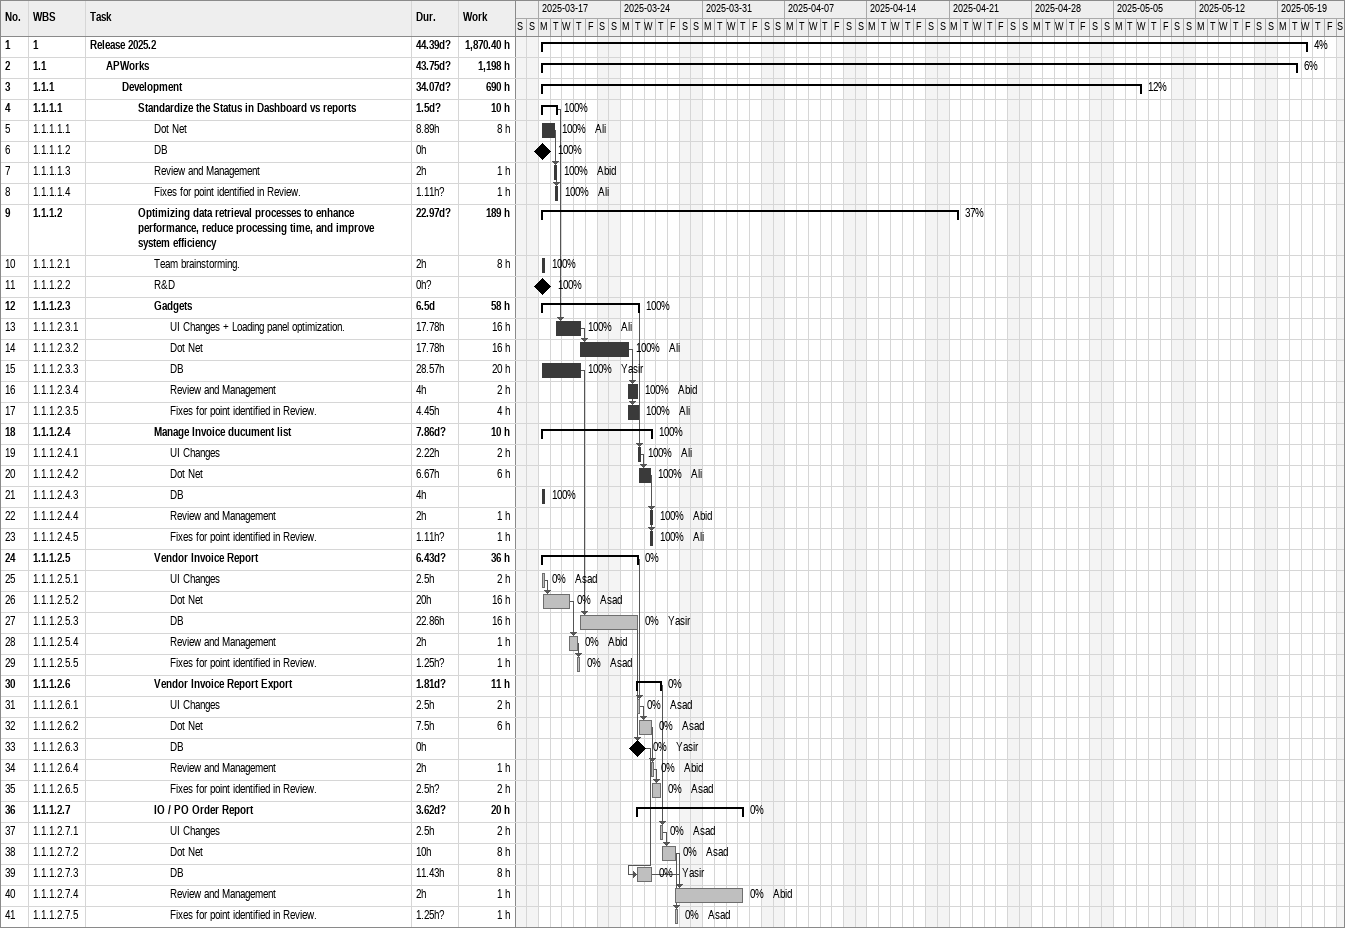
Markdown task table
| ID | WBS | Task | Duration | Start | Finish | Predecessors | Resources | % complete | Work (h) |
|---|---|---|---|---|---|---|---|---|---|
| 1 | 1 | **Release 2025.2** | 44.39d? | 2025-03-17 | 2025-05-21 |  |  | 4 | 1870.40 |
| 2 | 1.1 | **APWorks** | 43.75d? | 2025-03-17 | 2025-05-20 |  |  | 6 | 1198 |
| 3 | 1.1.1 | **Development** | 34.07d? | 2025-03-17 | 2025-05-07 |  |  | 12 | 690 |
| 4 | 1.1.1.1 | **Standardize the Status in Dashboard vs reports** | 1.5d? | 2025-03-17 | 2025-03-18 |  |  | 100 | 10 |
| 5 | 1.1.1.1.1 | Dot Net | 8.89h | 2025-03-17 | 2025-03-18 |  | Ali | 100 | 8 |
| 6 | 1.1.1.1.2 | DB | 0h | 2025-03-17 | 2025-03-17 |  |  | 100 |  |
| 7 | 1.1.1.1.3 | Review and Management | 2h | 2025-03-18 | 2025-03-18 | 5 | Abid | 100 | 1 |
| 8 | 1.1.1.1.4 | Fixes for point identified in Review. | 1.11h? | 2025-03-18 | 2025-03-18 | 7 | Ali | 100 | 1 |
| 9 | 1.1.1.2 | **Optimizing data retrieval processes to enhance performance, reduce processing time, and improve system efficiency** | 22.97d? | 2025-03-17 | 2025-04-21 |  |  | 37 | 189 |
| 10 | 1.1.1.2.1 | Team brainstorming. | 2h | 2025-03-17 | 2025-03-17 |  |  | 100 | 8 |
| 11 | 1.1.1.2.2 | R&D | 0h? | 2025-03-17 | 2025-03-17 |  |  | 100 |  |
| 12 | 1.1.1.2.3 | **Gadgets** | 6.5d | 2025-03-17 | 2025-03-25 |  |  | 100 | 58 |
| 13 | 1.1.1.2.3.1 | UI Changes + Loading panel optimization. | 17.78h | 2025-03-18 | 2025-03-20 | 4 | Ali | 100 | 16 |
| 14 | 1.1.1.2.3.2 | Dot Net | 17.78h | 2025-03-20 | 2025-03-24 | 13 | Ali | 100 | 16 |
| 15 | 1.1.1.2.3.3 | DB | 28.57h | 2025-03-17 | 2025-03-20 |  | Yasir | 100 | 20 |
| 16 | 1.1.1.2.3.4 | Review and Management | 4h | 2025-03-24 | 2025-03-25 | 14 | Abid | 100 | 2 |
| 17 | 1.1.1.2.3.5 | Fixes for point identified in Review. | 4.45h | 2025-03-24 | 2025-03-25 | 14 | Ali | 100 | 4 |
| 18 | 1.1.1.2.4 | **Manage Invoice ducument list** | 7.86d? | 2025-03-17 | 2025-03-26 |  |  | 100 | 10 |
| 19 | 1.1.1.2.4.1 | UI Changes | 2.22h | 2025-03-25 | 2025-03-25 | 12 | Ali | 100 | 2 |
| 20 | 1.1.1.2.4.2 | Dot Net | 6.67h | 2025-03-25 | 2025-03-26 | 19 | Ali | 100 | 6 |
| 21 | 1.1.1.2.4.3 | DB | 4h | 2025-03-17 | 2025-03-17 |  |  | 100 |  |
| 22 | 1.1.1.2.4.4 | Review and Management | 2h | 2025-03-26 | 2025-03-26 | 20 | Abid | 100 | 1 |
| 23 | 1.1.1.2.4.5 | Fixes for point identified in Review. | 1.11h? | 2025-03-26 | 2025-03-26 | 20 | Ali | 100 | 1 |
| 24 | 1.1.1.2.5 | **Vendor Invoice Report** | 6.43d? | 2025-03-17 | 2025-03-25 |  |  | 0 | 36 |
| 25 | 1.1.1.2.5.1 | UI Changes | 2.5h | 2025-03-17 | 2025-03-17 |  | Asad | 0 | 2 |
| 26 | 1.1.1.2.5.2 | Dot Net | 20h | 2025-03-17 | 2025-03-19 | 25 | Asad | 0 | 16 |
| 27 | 1.1.1.2.5.3 | DB | 22.86h | 2025-03-20 | 2025-03-25 | 15 | Yasir | 0 | 16 |
| 28 | 1.1.1.2.5.4 | Review and Management | 2h | 2025-03-19 | 2025-03-20 | 26 | Abid | 0 | 1 |
| 29 | 1.1.1.2.5.5 | Fixes for point identified in Review. | 1.25h? | 2025-03-20 | 2025-03-20 | 28 | Asad | 0 | 1 |
| 30 | 1.1.1.2.6 | **Vendor Invoice Report Export** | 1.81d? | 2025-03-25 | 2025-03-27 |  |  | 0 | 11 |
| 31 | 1.1.1.2.6.1 | UI Changes | 2.5h | 2025-03-25 | 2025-03-25 | 24 | Asad | 0 | 2 |
| 32 | 1.1.1.2.6.2 | Dot Net | 7.5h | 2025-03-25 | 2025-03-26 | 31 | Asad | 0 | 6 |
| 33 | 1.1.1.2.6.3 | DB | 0h | 2025-03-25 | 2025-03-25 | 27 | Yasir | 0 |  |
| 34 | 1.1.1.2.6.4 | Review and Management | 2h | 2025-03-26 | 2025-03-26 | 32 | Abid | 0 | 1 |
| 35 | 1.1.1.2.6.5 | Fixes for point identified in Review. | 2.5h? | 2025-03-26 | 2025-03-27 | 34 | Asad | 0 | 2 |
| 36 | 1.1.1.2.7 | **IO / PO Order Report** | 3.62d? | 2025-03-25 | 2025-04-03 |  |  | 0 | 20 |
| 37 | 1.1.1.2.7.1 | UI Changes | 2.5h | 2025-03-27 | 2025-03-27 | 30 | Asad | 0 | 2 |
| 38 | 1.1.1.2.7.2 | Dot Net | 10h | 2025-03-27 | 2025-03-28 | 37 | Asad | 0 | 8 |
| 39 | 1.1.1.2.7.3 | DB | 11.43h | 2025-03-25 | 2025-03-26 | 33 | Yasir | 0 | 8 |
| 40 | 1.1.1.2.7.4 | Review and Management | 2h | 2025-03-28 | 2025-04-03 | 39, 38 | Abid | 0 | 1 |
| 41 | 1.1.1.2.7.5 | Fixes for point identified in Review. | 1.25h? | 2025-03-28 | 2025-03-28 | 38 | Asad | 0 | 1 |
